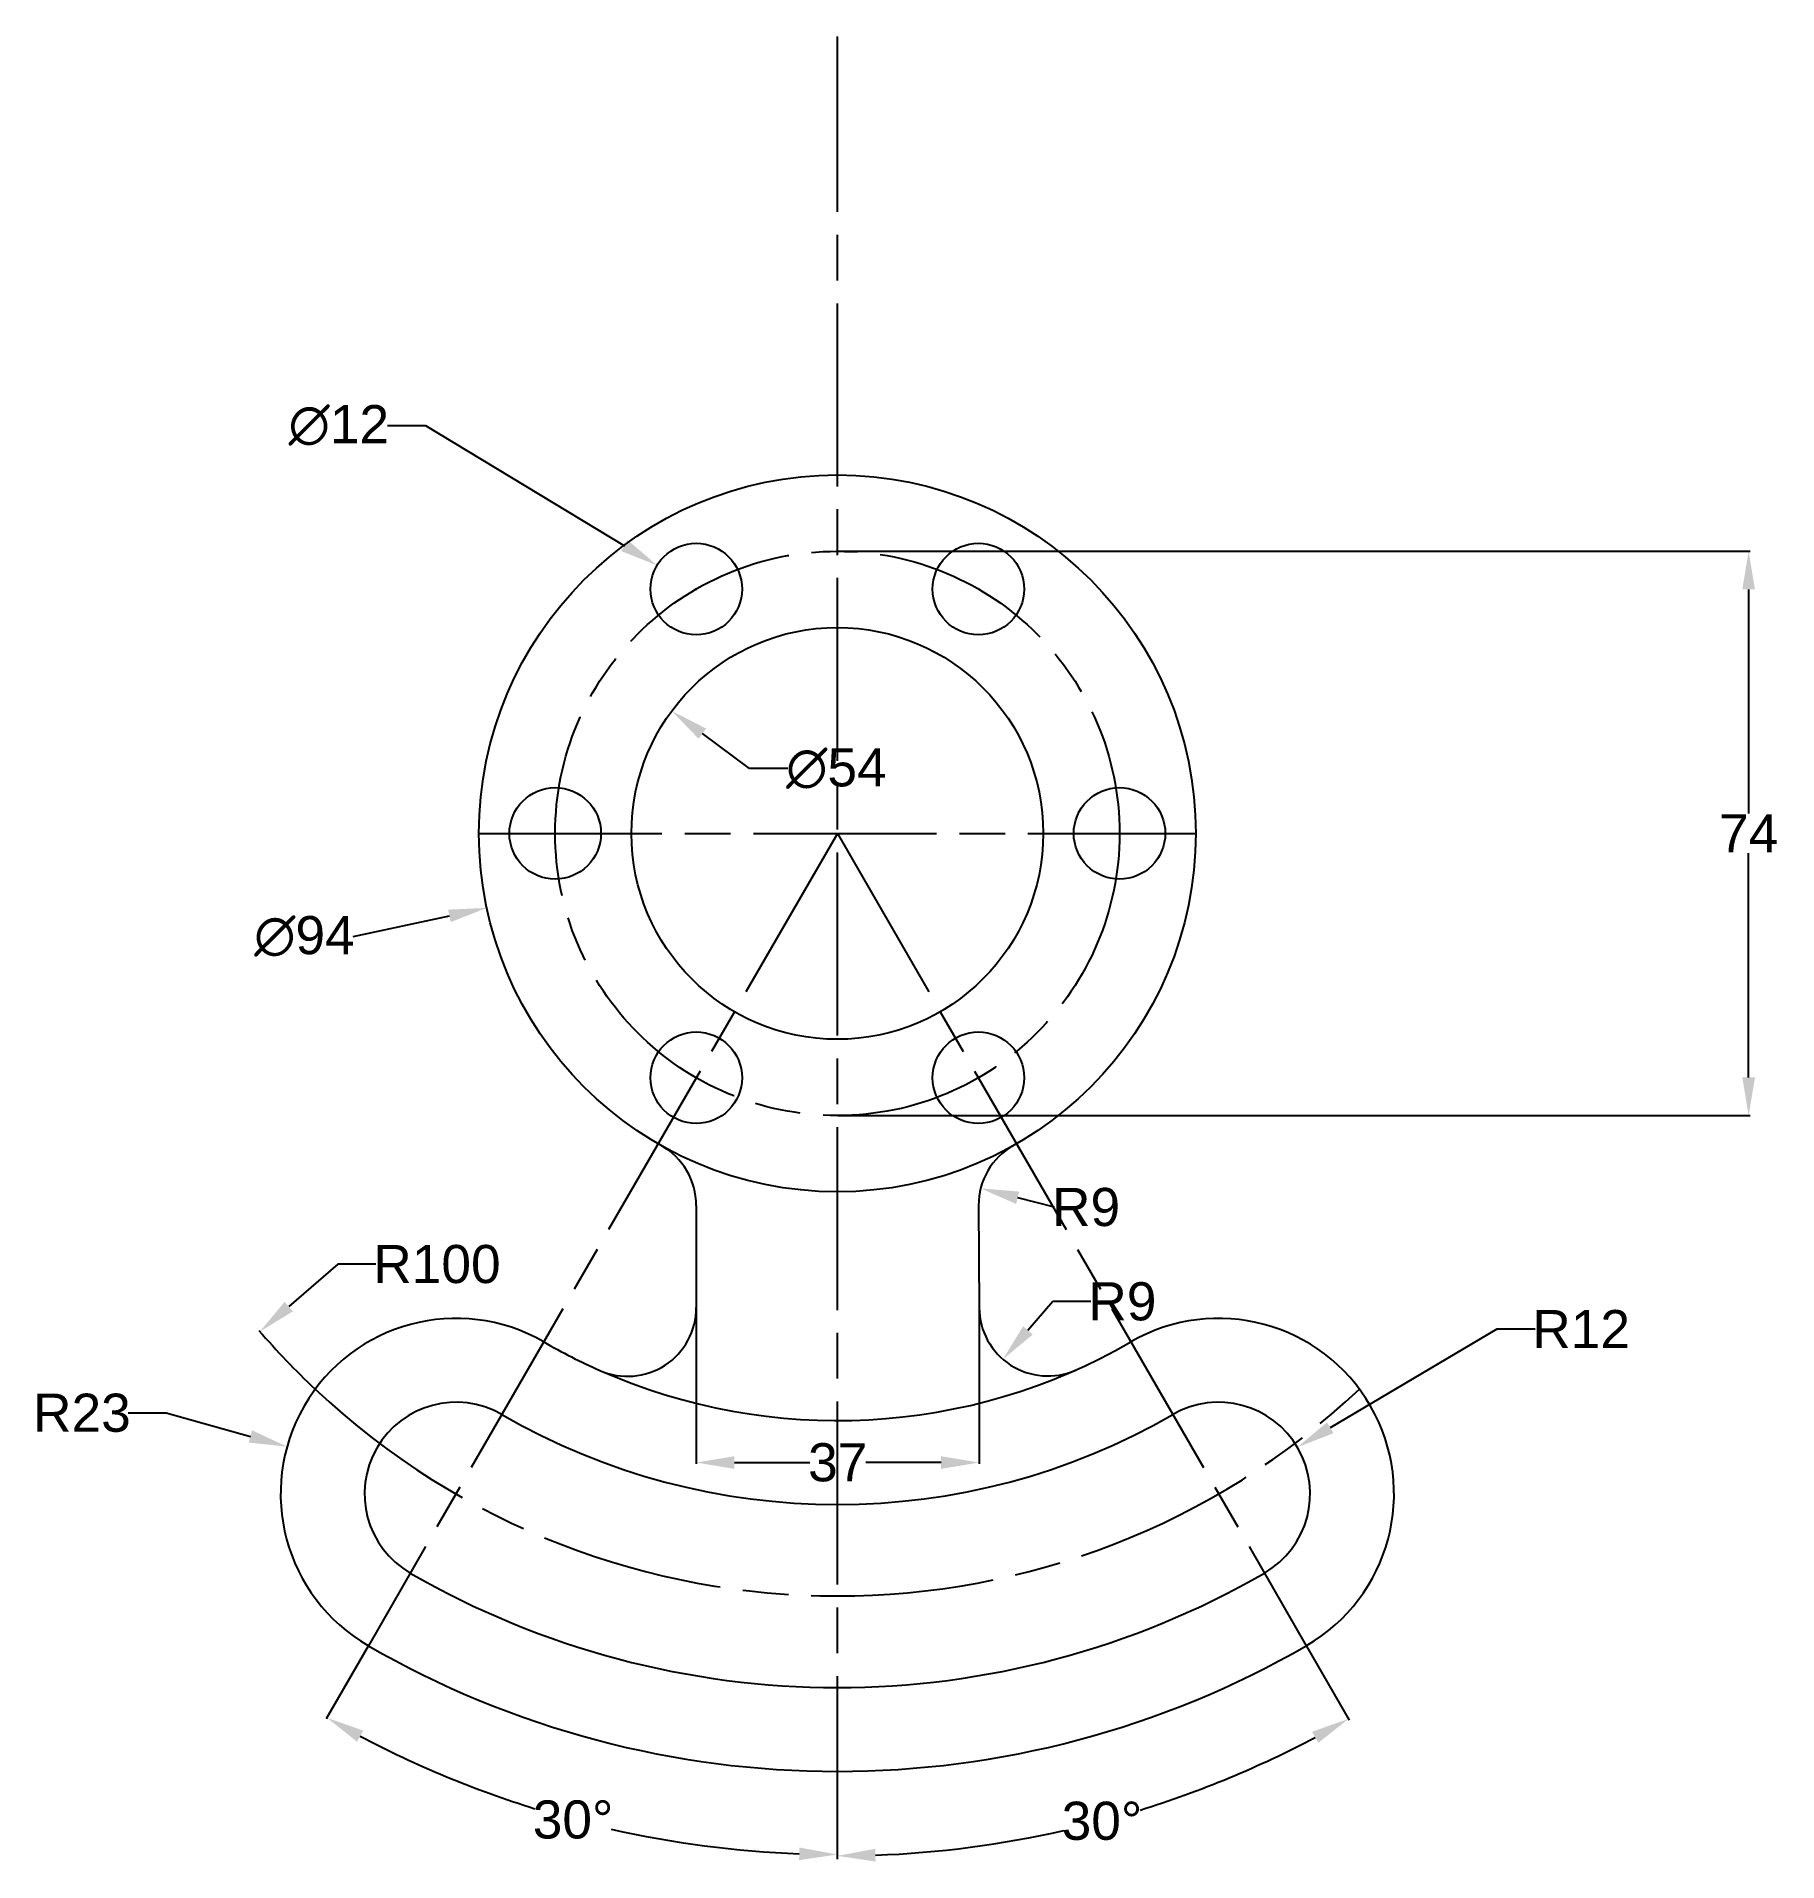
# Model space of a CAD drawing. Header units: inches. Extents: x 2085 to 2313, y 1739 to 1978.
import ezdxf

# ---------------------------------------------------------------- set-up
doc = ezdxf.new("R2010")
doc.units = ezdxf.units.IN
doc.header["$MEASUREMENT"] = 0
doc.linetypes.add('ACAD_ISO08W100', pattern=[36, 24, -3, 6, -3])
doc.styles.get("Standard").update_dxf_attribs({"font": 'arial.ttf'})
doc.dimstyles.get("Standard").update_dxf_attribs({"dimtxt": 5, "dimasz": 5, "dimexe": 0.18, "dimexo": 0.0625, "dimgap": 0.09, "dimtad": 0, "dimtih": 1, "dimtoh": 1, "dimdec": 0, "dimzin": 0, "dimdsep": 46, "dimtxsty": 'Standard', "dimcen": 0.09, "dimadec": 0, "dimazin": 0, "dimtfac": 1, "dimtdec": 0, "dimtofl": 0, "dimtmove": 0, "dimatfit": 3, "dimfxl": 1, "dimtolj": 1, "dimtzin": 0, "dimarcsym": 0})

# ---------------------------------------------------------------- blocks, each defined once
blk = doc.blocks.new('*U4')
blk.add_circle((0, 0), 6)
blk = doc.blocks.new('*U5')
at = {"color": 0, "linetype": 'ByBlock', "lineweight": -2, "transparency": 16777216}
for p, rotation in [((2208.5, 1906.04), 120), ((2171.5, 1906.04), 180), ((2153, 1874), 240), ((2227, 1874), 60.00000000000001), ((2171.5, 1841.96), 300.0000000000001)]:
    blk.add_blockref('*U4', p, dxfattribs=dict(at, rotation=rotation))
blk.add_blockref('*U4', (2208.5, 1841.96), dxfattribs=at)
blk = doc.blocks.new('*D7')
at = {"color": 0, "lineweight": -2, "transparency": 16777216}
for p, q in [((2171.5, 1811.75), (2171.5, 1791.32)), ((2208.6, 1811.74), (2208.6, 1791.32)), ((2176.5, 1791.5), (2186.38, 1791.5)), ((2203.6, 1791.5), (2193.72, 1791.5))]:
    blk.add_line(p, q, dxfattribs=at)
at = {"color": 0, "transparency": 16777216}
for points in [[(2176.5, 1792.33), (2176.5, 1790.67), (2171.5, 1791.5)], [(2203.6, 1792.33), (2203.6, 1790.67), (2208.6, 1791.5)]]:
    blk.add_solid(points, dxfattribs=at)
at = {"layer": 'Defpoints', "color": 0, "transparency": 16777216}
for p in [(2171.5, 1811.81), (2208.6, 1811.8), (2208.6, 1791.5)]:
    blk.add_point(p, dxfattribs=at)
at = {"color": 0, "transparency": 16777216, "insert": (2190.05, 1791.5), "char_height": 5, "attachment_point": 5}
blk.add_mtext('\\A1;37', dxfattribs=at)
blk = doc.blocks.new('*D8')
at = {"color": 0, "lineweight": -2, "transparency": 16777216}
blk.add_line((2128.47, 1767.42), (2122.96, 1757.88), dxfattribs=at)
for start, end in [(242.1396, 252.7762), (257.2009, 267.8604)]:
    blk.add_arc((2190, 1874), 133.9, start, end, dxfattribs=at)
at = {"color": 0, "transparency": 16777216}
for points in [[(2127.02, 1754.89), (2127.83, 1756.35), (2123.05, 1758.04)], [(2185.02, 1741.02), (2184.99, 1739.36), (2190, 1740.1)]]:
    blk.add_solid(points, dxfattribs=at)
at = {"layer": 'Defpoints', "color": 0, "transparency": 16777216}
for p in [(2190, 1978.5), (2190, 1874), (2128.5, 1767.48), (2144.2, 1748.17), (2190, 1739.5)]:
    blk.add_point(p, dxfattribs=at)
at = {"color": 0, "transparency": 16777216, "insert": (2155.34, 1744.66), "char_height": 5, "attachment_point": 5}
blk.add_mtext('\\A1;30°', dxfattribs=at)
blk = doc.blocks.new('*D9')
at = {"color": 0, "lineweight": -2, "transparency": 16777216}
blk.add_line((2251.53, 1767.42), (2257.13, 1757.73), dxfattribs=at)
for start, end in [(287.221, 297.8632), (272.1368, 282.8019)]:
    blk.add_arc((2190, 1874), 134.08, start, end, dxfattribs=at)
at = {"color": 0, "transparency": 16777216}
for points in [[(2252.26, 1756.2), (2253.07, 1754.74), (2257.04, 1757.89)], [(2195.01, 1739.18), (2194.98, 1740.85), (2190, 1739.92)]]:
    blk.add_solid(points, dxfattribs=at)
at = {"layer": 'Defpoints', "color": 0, "transparency": 16777216}
for p in [(2190, 1978.5), (2190, 1874), (2251.5, 1767.48), (2213.28, 1741.96), (2190, 1739.5)]:
    blk.add_point(p, dxfattribs=at)
at = {"color": 0, "transparency": 16777216, "insert": (2224.7, 1744.49), "char_height": 5, "attachment_point": 5}
blk.add_mtext('\\A1;30°', dxfattribs=at)
blk = doc.blocks.new('*D10')
at = {"color": 0, "lineweight": -2, "transparency": 16777216}
for p, q in [((2276.5, 1809), (2254.63, 1796.06)), ((2281.5, 1809), (2276.5, 1809)), ((2239.91, 1787.4), (2240.09, 1787.4)), ((2240, 1787.31), (2240, 1787.49))]:
    blk.add_line(p, q, dxfattribs=at)
at = {"color": 0, "transparency": 16777216}
blk.add_solid([(2254.21, 1796.77), (2255.05, 1795.34), (2250.33, 1793.51)], dxfattribs=at)
at = {"layer": 'Defpoints', "color": 0, "transparency": 16777216}
for p in [(2250.33, 1793.51), (2240, 1787.4)]:
    blk.add_point(p, dxfattribs=at)
at = {"color": 0, "transparency": 16777216, "insert": (2287.54, 1809), "char_height": 5, "attachment_point": 5}
blk.add_mtext('\\A1;R12', dxfattribs=at)
blk = doc.blocks.new('*D11')
at = {"color": 0, "lineweight": -2, "transparency": 16777216}
for p, q in [((2124.5, 1817.5), (2118.06, 1811.95)), ((2129.5, 1817.5), (2124.5, 1817.5))]:
    blk.add_line(p, q, dxfattribs=at)
blk.add_arc((2190, 1874), 100, 220.6778, 226.7569, dxfattribs=at)
at = {"color": 0, "transparency": 16777216}
blk.add_solid([(2117.52, 1812.58), (2118.61, 1811.32), (2114.28, 1808.68)], dxfattribs=at)
at = {"layer": 'Defpoints', "color": 0, "transparency": 16777216}
for p in [(2190, 1874), (2114.28, 1808.68)]:
    blk.add_point(p, dxfattribs=at)
at = {"color": 0, "transparency": 16777216, "insert": (2137.5, 1817.5), "char_height": 5, "attachment_point": 5}
blk.add_mtext('\\A1;R100', dxfattribs=at)
blk = doc.blocks.new('*D12')
at = {"color": 0, "lineweight": -2, "transparency": 16777216}
for p, q in [((2097, 1798), (2102, 1798)), ((2102, 1798), (2113.03, 1794.92)), ((2139.91, 1787.4), (2140.09, 1787.4)), ((2140, 1787.31), (2140, 1787.49))]:
    blk.add_line(p, q, dxfattribs=at)
at = {"color": 0, "transparency": 16777216}
blk.add_solid([(2113.25, 1795.73), (2112.81, 1794.12), (2117.85, 1793.58)], dxfattribs=at)
at = {"layer": 'Defpoints', "color": 0, "transparency": 16777216}
for p in [(2117.85, 1793.58), (2140, 1787.4)]:
    blk.add_point(p, dxfattribs=at)
at = {"color": 0, "transparency": 16777216, "insert": (2090.94, 1798), "char_height": 5, "attachment_point": 5}
blk.add_mtext('\\A1;R23', dxfattribs=at)
blk = doc.blocks.new('*D13')
at = {"color": 0, "lineweight": -2, "transparency": 16777216}
for p, q in [((2218.26, 1812.61), (2214.99, 1808.83)), ((2223.26, 1812.61), (2218.26, 1812.61))]:
    blk.add_line(p, q, dxfattribs=at)
at = {"color": 0, "transparency": 16777216}
blk.add_solid([(2214.36, 1809.37), (2215.62, 1808.28), (2211.72, 1805.04)], dxfattribs=at)
at = {"layer": 'Defpoints', "color": 0, "transparency": 16777216}
for p in [(2217.6, 1811.85), (2211.72, 1805.04)]:
    blk.add_point(p, dxfattribs=at)
at = {"color": 0, "transparency": 16777216, "insert": (2227.38, 1812.61), "char_height": 5, "attachment_point": 5}
blk.add_mtext('\\A1;R9', dxfattribs=at)
blk = doc.blocks.new('*D14')
at = {"color": 0, "lineweight": -2, "transparency": 16777216}
blk.add_line((2218.49, 1824.98), (2213.65, 1826.22), dxfattribs=at)
at = {"color": 0, "transparency": 16777216}
blk.add_solid([(2213.85, 1827.03), (2213.44, 1825.41), (2208.8, 1827.45)], dxfattribs=at)
at = {"layer": 'Defpoints', "color": 0, "transparency": 16777216}
for p in [(2208.8, 1827.45), (2217.52, 1825.23)]:
    blk.add_point(p, dxfattribs=at)
at = {"color": 0, "transparency": 16777216, "insert": (2222.62, 1824.98), "char_height": 5, "attachment_point": 5}
blk.add_mtext('\\A1;R9', dxfattribs=at)
blk = doc.blocks.new('*D15')
at = {"color": 0, "lineweight": -2, "transparency": 16777216}
for p, q in [((2190.06, 1911), (2309.68, 1911)), ((2309.5, 1906), (2309.5, 1876.59)), ((2309.5, 1842), (2309.5, 1871.41)), ((2190.06, 1837), (2309.68, 1837))]:
    blk.add_line(p, q, dxfattribs=at)
at = {"color": 0, "transparency": 16777216}
for points in [[(2308.67, 1906), (2310.33, 1906), (2309.5, 1911)], [(2308.67, 1842), (2310.33, 1842), (2309.5, 1837)]]:
    blk.add_solid(points, dxfattribs=at)
at = {"layer": 'Defpoints', "color": 0, "transparency": 16777216}
for p in [(2190, 1911), (2190, 1837), (2309.5, 1837)]:
    blk.add_point(p, dxfattribs=at)
at = {"color": 0, "transparency": 16777216, "insert": (2309.5, 1874), "char_height": 5, "attachment_point": 5}
blk.add_mtext('\\A1;74', dxfattribs=at)
blk = doc.blocks.new('*D16')
at = {"color": 0, "lineweight": -2, "transparency": 16777216}
for p, q in [((2189.91, 1874), (2190.09, 1874)), ((2190, 1873.91), (2190, 1874.09)), ((2126.5, 1860.5), (2139.14, 1863.19))]:
    blk.add_line(p, q, dxfattribs=at)
at = {"color": 0, "transparency": 16777216}
blk.add_solid([(2138.96, 1864), (2139.31, 1862.37), (2144.03, 1864.23)], dxfattribs=at)
at = {"layer": 'Defpoints', "color": 0, "transparency": 16777216}
for p in [(2235.97, 1883.77), (2144.03, 1864.23)]:
    blk.add_point(p, dxfattribs=at)
at = {"color": 0, "transparency": 16777216, "insert": (2120.12, 1860.5), "char_height": 5, "attachment_point": 5}
blk.add_mtext('\\A1;∅94', dxfattribs=at)
blk = doc.blocks.new('*D17')
at = {"color": 0, "lineweight": -2, "transparency": 16777216}
for p, q in [((2178.5, 1882.5), (2172.31, 1887.08)), ((2183.5, 1882.5), (2178.5, 1882.5))]:
    blk.add_line(p, q, dxfattribs=at)
at = {"color": 0, "transparency": 16777216}
blk.add_solid([(2172.8, 1887.75), (2171.81, 1886.41), (2168.29, 1890.05)], dxfattribs=at)
at = {"layer": 'Defpoints', "color": 0, "transparency": 16777216}
for p in [(2168.29, 1890.05), (2211.71, 1857.95)]:
    blk.add_point(p, dxfattribs=at)
at = {"color": 0, "transparency": 16777216, "insert": (2189.88, 1882.5), "char_height": 5, "attachment_point": 5}
blk.add_mtext('\\A1;∅54', dxfattribs=at)
blk = doc.blocks.new('*D18')
at = {"color": 0, "lineweight": -2, "transparency": 16777216}
for p, q in [((2131, 1927.5), (2136, 1927.5)), ((2136, 1927.5), (2162.09, 1911.73)), ((2171.41, 1906.04), (2171.59, 1906.04)), ((2171.5, 1905.95), (2171.5, 1906.13))]:
    blk.add_line(p, q, dxfattribs=at)
at = {"color": 0, "transparency": 16777216}
blk.add_solid([(2162.52, 1912.45), (2161.65, 1911.02), (2166.37, 1909.15)], dxfattribs=at)
at = {"layer": 'Defpoints', "color": 0, "transparency": 16777216}
for p in [(2166.37, 1909.15), (2176.63, 1902.94)]:
    blk.add_point(p, dxfattribs=at)
at = {"color": 0, "transparency": 16777216, "insert": (2124.63, 1927.5), "char_height": 5, "attachment_point": 5}
blk.add_mtext('\\A1;∅12', dxfattribs=at)

msp = doc.modelspace()

# ---------------------------------------------------------------- linework, layer by layer
at = {"linetype": 'ACAD_ISO08W100'}
for p, q in [((2190, 1739.5), (2190, 1978.5)), ((2190, 1874), (2128.5, 1767.48)), ((2143, 1874), (2237, 1874)), ((2190, 1874), (2251.5, 1767.48))]:
    msp.add_line(p, q, dxfattribs=at)
for p, q in [((2171.5, 1825.22), (2171.5, 1811.81)), ((2208.52, 1825.22), (2208.6, 1811.8))]:
    msp.add_line(p, q)
for radius in [47, 27]:
    msp.add_circle((2190, 1874), radius)
msp.add_circle((2190, 1874), 37, dxfattribs=at)
for centre, radius, start, end in [((2162.5, 1825.22), 9, 0, 60.589), ((2217.52, 1825.23), 9, 119.4374, 180.0768), ((2162.5, 1811.81), 9, 246.1457, 0), ((2217.6, 1811.85), 9, 180.3378, 293.9477), ((2140, 1787.4), 23, 60, 240), ((2240, 1787.4), 23, 300, 120), ((2190, 1874), 77, 240, 246.1457), ((2190, 1874), 77, 246.1457, 300), ((2140, 1787.4), 12, 60, 240), ((2190, 1874), 88, 240, 300), ((2240, 1787.4), 12, 300, 120), ((2190, 1874), 112, 240, 300), ((2190, 1874), 123, 240, 300)]:
    msp.add_arc(centre, radius, start, end)
msp.add_arc((2190, 1874), 100, 226.7927, 313.2073, dxfattribs=at)

# ---------------------------------------------------------------- block references
msp.add_blockref('*U5', (0, 0))

# ---------------------------------------------------------------- dimensions: what is measured, and where the dimension line sits
at = {"color": 61, "true_color": 0xe5e878}
for base, line1, line2, picture, middle in [((2144.2, 1748.17), ((2190, 1739.5), (2190, 1978.5)), ((2190, 1874), (2128.5, 1767.48)), '*D8', (2155.34, 1744.66)), ((2213.28, 1741.96), ((2190, 1874), (2251.5, 1767.48)), ((2190, 1739.5), (2190, 1978.5)), '*D9', (2224.7, 1744.49))]:
    dim = msp.add_angular_dim_2l(base=base, line1=line1, line2=line2, dimstyle='Standard', dxfattribs=at)
    dim.commit()
    dim.dimension.update_dxf_attribs({"geometry": picture, "text_midpoint": middle})
for p1, p2, picture, middle in [((2176.63, 1902.94), (2166.37, 1909.15), '*D18', (2124.63, 1927.5)), ((2211.71, 1857.95), (2168.29, 1890.05), '*D17', (2189.88, 1882.5)), ((2235.97, 1883.77), (2144.03, 1864.23), '*D16', (2126.5, 1860.5))]:
    dim = msp.add_diameter_dim_2p(p1=p1, p2=p2, dimstyle='Standard', dxfattribs=at)
    dim.commit()
    dim.dimension.update_dxf_attribs({"geometry": picture, "text_midpoint": middle, "dimtype": 163})
dim = msp.add_linear_dim(base=(2309.5, 1837), p1=(2190, 1911), p2=(2190, 1837), angle=90, dimstyle='Standard', dxfattribs=at)
dim.commit()
dim.dimension.update_dxf_attribs({"geometry": '*D15', "text_midpoint": (2309.5, 1874)})
for center, mpoint, picture, middle in [((2190, 1874), (2114.28, 1808.68), '*D11', (2137.5, 1817.5)), ((2217.52, 1825.23), (2208.8, 1827.45), '*D14', (2218.49, 1824.98)), ((2217.6, 1811.85), (2211.72, 1805.04), '*D13', (2227.38, 1812.61)), ((2240, 1787.4), (2250.33, 1793.51), '*D10', (2287.54, 1809)), ((2140, 1787.4), (2117.85, 1793.58), '*D12', (2090.94, 1798))]:
    dim = msp.add_radius_dim(center=center, mpoint=mpoint, dimstyle='Standard', dxfattribs=at)
    dim.commit()
    dim.dimension.update_dxf_attribs({"geometry": picture, "text_midpoint": middle, "dimtype": 164})
dim = msp.add_linear_dim(base=(2208.6, 1791.5), p1=(2171.5, 1811.81), p2=(2208.6, 1811.8), dimstyle='Standard', dxfattribs=at)
dim.commit()
dim.dimension.update_dxf_attribs({"geometry": '*D7', "text_midpoint": (2190.05, 1791.5)})

doc.saveas('drawing.dxf')
